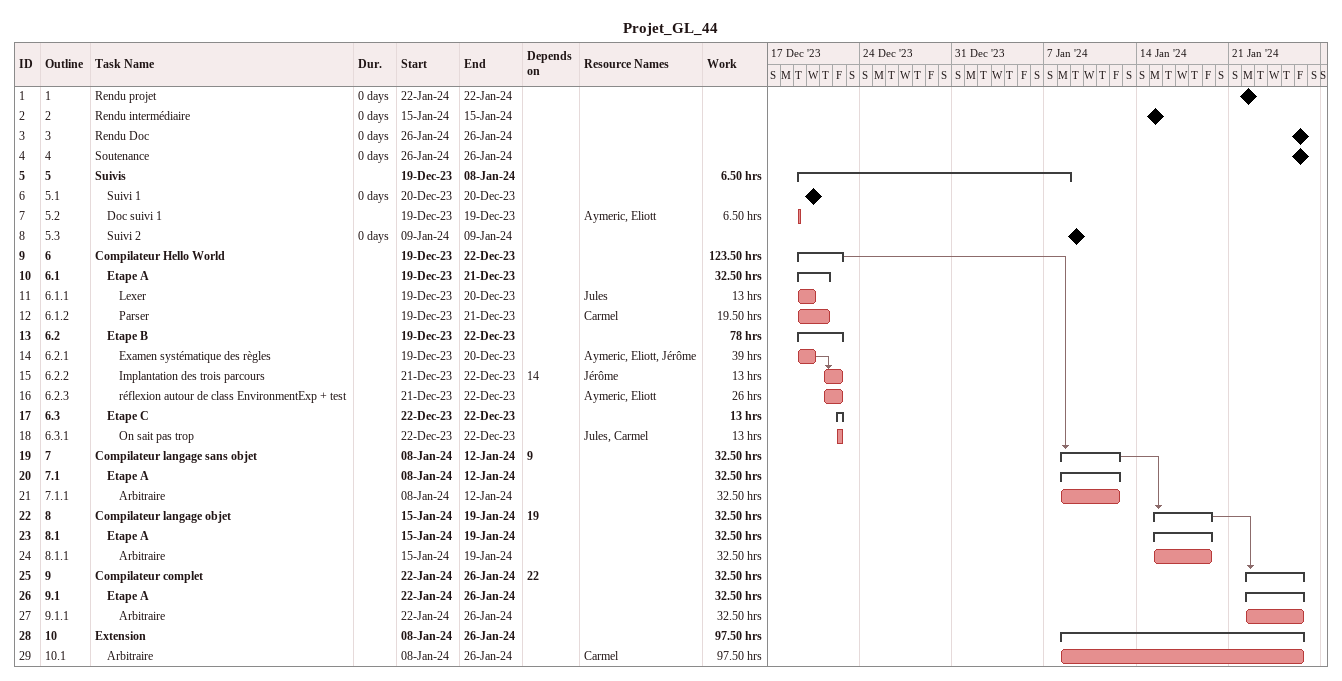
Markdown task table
Projet_GL_44

| ID | WBS | Task | Duration | Start | Finish | Predecessors | Resources | Work (h) |
|---|---|---|---|---|---|---|---|---|
| 1 | 1 | Rendu projet | 0d | 2024-01-22 | 2024-01-22 |  |  |  |
| 2 | 2 | Rendu intermédiaire | 0d | 2024-01-15 | 2024-01-15 |  |  |  |
| 3 | 3 | Rendu Doc | 0d | 2024-01-26 | 2024-01-26 |  |  |  |
| 4 | 4 | Soutenance | 0d | 2024-01-26 | 2024-01-26 |  |  |  |
| 5 | 5 | **Suivis** |  | 2023-12-19 | 2024-01-08 |  |  | 6.50 |
| 6 | 5.1 | Suivi 1 | 0d | 2023-12-20 | 2023-12-20 |  |  |  |
| 7 | 5.2 | Doc suivi 1 |  | 2023-12-19 | 2023-12-19 |  | Aymeric, Eliott | 6.50 |
| 8 | 5.3 | Suivi 2 | 0d | 2024-01-09 | 2024-01-09 |  |  |  |
| 9 | 6 | **Compilateur Hello World** |  | 2023-12-19 | 2023-12-22 |  |  | 123.50 |
| 10 | 6.1 | **Etape A** |  | 2023-12-19 | 2023-12-21 |  |  | 32.50 |
| 11 | 6.1.1 | Lexer |  | 2023-12-19 | 2023-12-20 |  | Jules | 13 |
| 12 | 6.1.2 | Parser |  | 2023-12-19 | 2023-12-21 |  | Carmel | 19.50 |
| 13 | 6.2 | **Etape B** |  | 2023-12-19 | 2023-12-22 |  |  | 78 |
| 14 | 6.2.1 | Examen systématique des règles |  | 2023-12-19 | 2023-12-20 |  | Aymeric, Eliott, Jérôme | 39 |
| 15 | 6.2.2 | Implantation des trois parcours |  | 2023-12-21 | 2023-12-22 | 14 | Jérôme | 13 |
| 16 | 6.2.3 | réflexion autour de class EnvironmentExp + test |  | 2023-12-21 | 2023-12-22 |  | Aymeric, Eliott | 26 |
| 17 | 6.3 | **Etape C** |  | 2023-12-22 | 2023-12-22 |  |  | 13 |
| 18 | 6.3.1 | On sait pas trop |  | 2023-12-22 | 2023-12-22 |  | Jules, Carmel | 13 |
| 19 | 7 | **Compilateur langage sans objet** |  | 2024-01-08 | 2024-01-12 | 9 |  | 32.50 |
| 20 | 7.1 | **Etape A** |  | 2024-01-08 | 2024-01-12 |  |  | 32.50 |
| 21 | 7.1.1 | Arbitraire |  | 2024-01-08 | 2024-01-12 |  |  | 32.50 |
| 22 | 8 | **Compilateur langage objet** |  | 2024-01-15 | 2024-01-19 | 19 |  | 32.50 |
| 23 | 8.1 | **Etape A** |  | 2024-01-15 | 2024-01-19 |  |  | 32.50 |
| 24 | 8.1.1 | Arbitraire |  | 2024-01-15 | 2024-01-19 |  |  | 32.50 |
| 25 | 9 | **Compilateur complet** |  | 2024-01-22 | 2024-01-26 | 22 |  | 32.50 |
| 26 | 9.1 | **Etape A** |  | 2024-01-22 | 2024-01-26 |  |  | 32.50 |
| 27 | 9.1.1 | Arbitraire |  | 2024-01-22 | 2024-01-26 |  |  | 32.50 |
| 28 | 10 | **Extension** |  | 2024-01-08 | 2024-01-26 |  |  | 97.50 |
| 29 | 10.1 | Arbitraire |  | 2024-01-08 | 2024-01-26 |  | Carmel | 97.50 |
